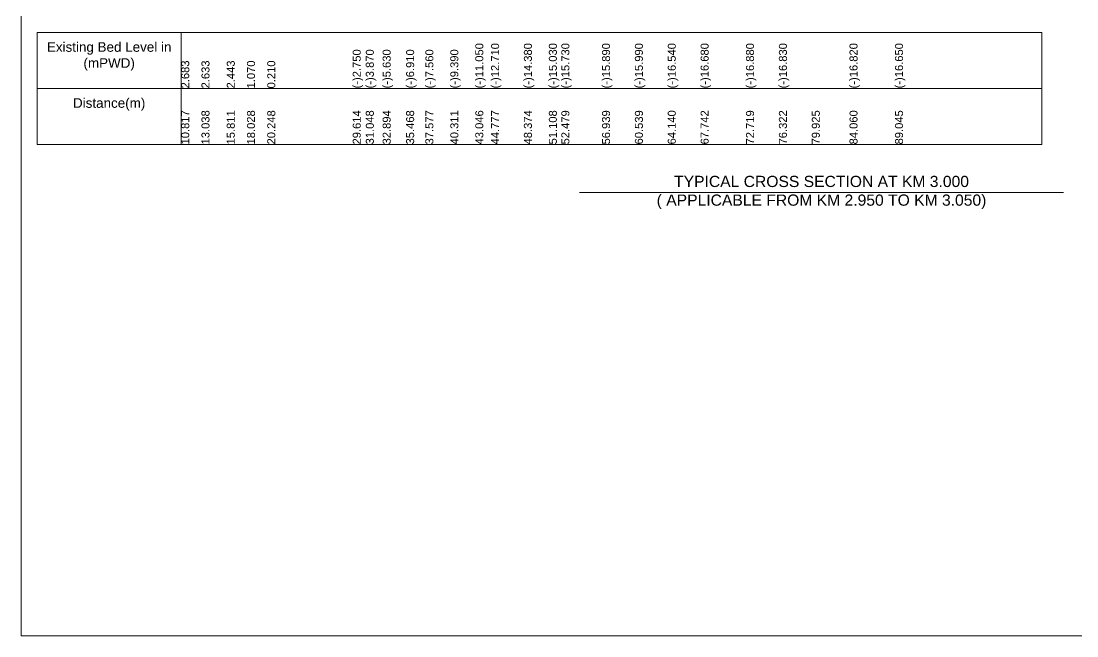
# Model space of a CAD drawing. Header units: inches. Extents: x 89000 to 380017, y -7071 to 0.
# Drawn here: x 280000 to 286595, y -7071 to -3229 of the extents above; entities that cross this region are included whole.
import ezdxf

# ---------------------------------------------------------------- set-up
doc = ezdxf.new("R2010")
doc.units = ezdxf.units.IN
doc.header["$LTSCALE"] = 7
doc.header["$MEASUREMENT"] = 0
for name, color, linetype, lineweight in [('Cross section Data Border', 7, 'Continuous', 9), ('Cross Section Labels', 7, 'Continuous', 9), ('Long Section Labels', 7, 'Continuous', 9)]:
    doc.layers.add(name, color=color, linetype=linetype, lineweight=lineweight)
doc.styles.get("Standard").update_dxf_attribs({"font": 'arial.ttf'})

msp = doc.modelspace()

# ---------------------------------------------------------------- linework, layer by layer
at = {"layer": 'Cross section Data Border'}
msp.add_lwpolyline([(280100, -3300), (286375.60129, -3300), (286375.60129, -4000), (280100, -4000)], close=True, dxfattribs=at)
for points in [[(281000, -3300), (281000, -4000)], [(280100, -3650), (286375.60129, -3650)]]:
    msp.add_lwpolyline(points, dxfattribs=at)
at = {"layer": 'Cross Section Labels'}
msp.add_lwpolyline([(280000, 0), (290000, 0), (290000, -7071), (280000, -7071)], close=True, dxfattribs=at)
msp.add_lwpolyline([(283488, -4300), (285000, -4300), (286512, -4300)], dxfattribs=at)

# ---------------------------------------------------------------- texts
at = {"layer": 'Cross section Data Border', "char_height": 60, "width": 800, "attachment_point": 5}
for s, insert in [('Existing Bed Level in (mPWD)', (280550, -3450)), ('Distance(m)', (280550, -3750))]:
    msp.add_mtext(s, dxfattribs=dict(at, insert=insert))
at = {"layer": 'Cross Section Labels', "insert": (285000, -4300), "char_height": 70, "attachment_point": 5}
msp.add_mtext('TYPICAL CROSS SECTION AT KM 3.000^J( APPLICABLE FROM KM 2.950 TO KM 3.050)', dxfattribs=at)
at = {"layer": 'Long Section Labels', "char_height": 50, "attachment_point": 1, "rotation": 90}
for s, insert in [('(-)2.750', (282071.45932, -3650)), ('(-)3.870', (282153.20665, -3650)), ('(-)5.630', (282258.39553, -3650)), ('(-)6.910', (282405.14359, -3650)), ('(-)7.560', (282525.31627, -3650)), ('(-)9.390', (282681.19419, -3650)), ('(-)11.050', (282837.10046, -3650)), ('(-)12.710', (282935.75263, -3650)), ('(-)14.380', (283140.74288, -3650)), ('(-)15.030', (283296.59131, -3650)), ('(-)15.730', (283374.72905, -3650)), ('(-)15.890', (283628.94884, -3650)), ('(-)15.990', (283834.18761, -3650)), ('(-)16.540', (284039.45757, -3650)), ('(-)16.680', (284244.75375, -3650)), ('(-)16.880', (284528.41298, -3650)), ('(-)16.830', (284733.78693, -3650)), ('(-)16.830', (284733.78693, -3650)), ('(-)16.820', (285174.84239, -3650)), ('(-)16.650', (285459.01188, -3650)), ('2.683', (281000, -3650)), ('2.633', (281126.63981, -3650)), ('2.443', (281284.69987, -3650)), ('1.070', (281411.03285, -3650)), ('0.210', (281537.61277, -3650)), ('10.817', (281000, -4000)), ('13.038', (281126.63981, -4000)), ('15.811', (281284.69987, -4000)), ('18.028', (281411.03285, -4000)), ('20.248', (281537.61277, -4000)), ('29.614', (282071.45932, -4000)), ('31.048', (282153.20665, -4000)), ('32.894', (282258.39553, -4000)), ('35.468', (282405.14359, -4000)), ('37.577', (282525.31627, -4000)), ('40.311', (282681.19419, -4000)), ('43.046', (282837.10046, -4000)), ('44.777', (282935.75263, -4000)), ('48.374', (283140.74288, -4000)), ('51.108', (283296.59131, -4000)), ('52.479', (283374.72905, -4000)), ('56.939', (283628.94884, -4000)), ('60.539', (283834.18761, -4000)), ('64.140', (284039.45757, -4000)), ('67.742', (284244.75375, -4000)), ('72.719', (284528.41298, -4000)), ('76.322', (284733.78693, -4000)), ('79.925', (284939.17373, -4000)), ('84.060', (285174.84239, -4000)), ('89.045', (285459.01188, -4000))]:
    msp.add_mtext(s, dxfattribs=dict(at, insert=insert))

doc.saveas('drawing.dxf')
